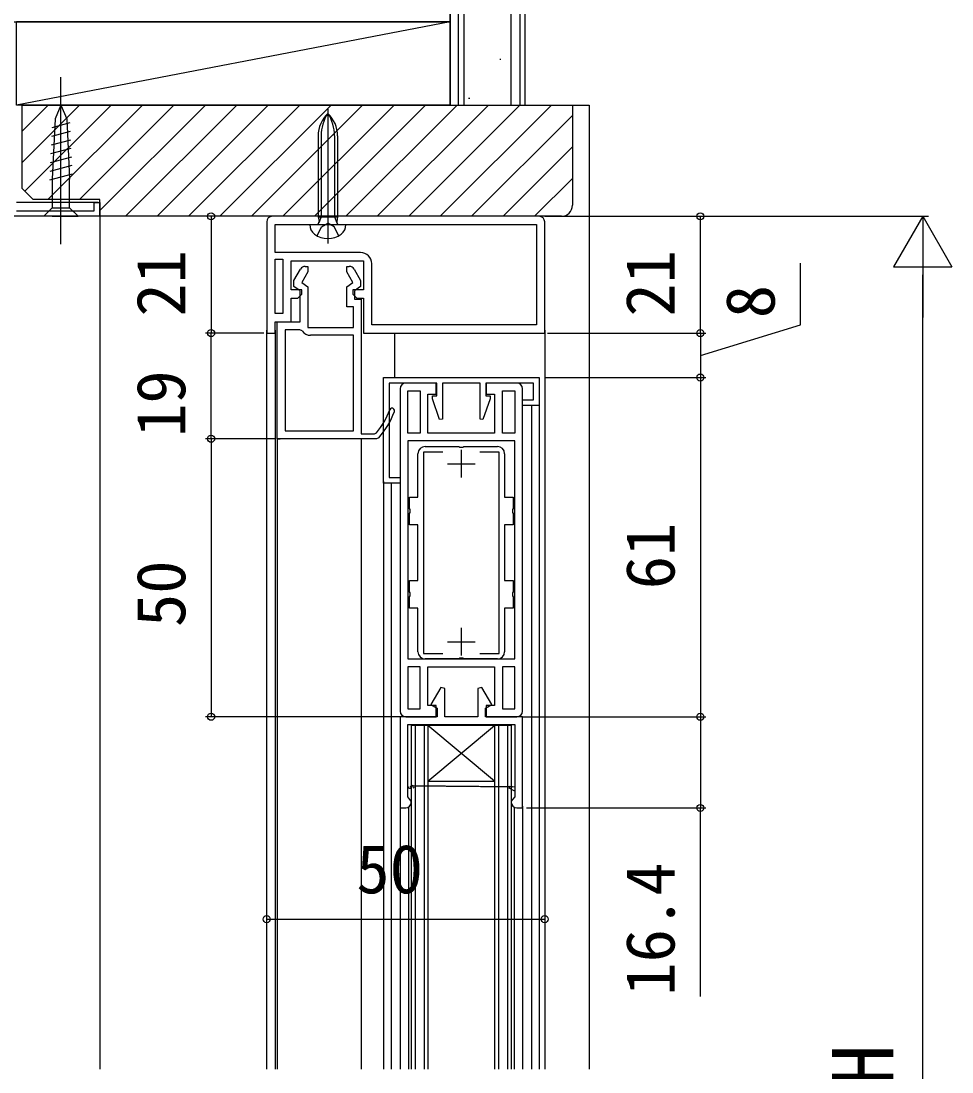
# Model space of a CAD drawing. Units: millimetres, scale not verified. Extents: x -525 to 525, y -782 to 777.
# Drawn here: x -387.2 to -219.8, y -345.5 to -156.5 of the extents above; entities that cross this region are included whole.
import ezdxf
from ezdxf.enums import TextEntityAlignment as Align

# ---------------------------------------------------------------- set-up
doc = ezdxf.new("R2010")
doc.units = ezdxf.units.MM
doc.header["$LTSCALE"] = 4
for name, color, linetype in [('0-2_YKK_11', 7, 'Continuous'), ('0-3_YKK_12', 2, 'Continuous'), ('0-4_YKK_13', 4, 'Continuous'), ('0-6_YKK_D', 6, 'Continuous'), ('0-8_YSS_K', 3, 'Continuous'), ('0-9_YSS_KE', 3, 'Continuous')]:
    doc.layers.add(name, color=color, linetype=linetype)
doc.styles.add('ＭＳ ゴシック', font='')
doc.styles.get('ＭＳ ゴシック').set_extended_font_data('MS Gothic')

msp = doc.modelspace()

# ---------------------------------------------------------------- linework, layer by layer
at = {"layer": '0-2_YKK_11'}
for p, q in [((-294, -191.64), (-342, -191.64)), ((-319, -222.64), (-319, -280.64)), ((-297, -280.64), (-297, -222.64)), ((-308, -233.64), (-308, -238.64)), ((-310.5, -236.14), (-305.5, -236.14)), ((-308, -265.64), (-308, -270.64)), ((-310.5, -268.14), (-305.5, -268.14)), ((-317.214, -294.24), (-316.875, -294.044)), ((-316.625, -294.477), (-316.625, -294.477))]:
    msp.add_line(p, q, dxfattribs=at)
for points in [[(-388, -190.64), (-374, -190.64), (-374, -189.14), (-373, -189.14), (-373, -191.64), (-391, -191.64)], [(-343, -192.64), (-343, -212.64), (-341.5, -212.64), (-341.5, -210.64), (-338.6, -210.64), (-338.6, -206.34), (-337.4, -206.34), (-336.7, -205.64), (-336.7, -204.84), (-338.6, -204.84), (-338.6, -199.64), (-325.6, -199.64), (-325.6, -204.84), (-327.5, -204.84), (-327.5, -205.64), (-326.8, -206.34), (-325.6, -206.34), (-325.6, -212.64), (-293, -212.64), (-293, -192.64)], [(-341.5, -193.14), (-294.5, -193.14), (-294.5, -211.14), (-324.1, -211.14), (-324.1, -206.34), (-324.1, -200.14)], [(-326.1, -198.14), (-341.5, -198.14), (-341.5, -193.14)], [(-322.848, -231.471), (-323.223, -231.64), (-341.1, -231.64), (-341.1, -210.64), (-337, -210.64), (-337, -205.04), (-338.1, -204.27), (-338.1, -203.177), (-336.924, -201.14)], [(-336.058, -200.64), (-335.6, -200.64), (-335.6, -201.647), (-336.695, -203.544), (-335.6, -204.311), (-335.6, -211.64), (-327.4, -211.64), (-327.4, -207.94), (-328.6, -207.94), (-328.6, -204.311), (-327.505, -203.544), (-328.6, -201.647), (-328.6, -200.64), (-328.142, -200.64)], [(-327.276, -201.14), (-326.1, -203.177), (-326.1, -204.27), (-327.2, -205.04), (-327.2, -206.54), (-326, -206.54)], [(-326, -206.54), (-326, -230.74), (-323.638, -230.74), (-323.253, -230.56)], [(-339.7, -212.04), (-339.7, -230.24), (-327.4, -230.24), (-327.4, -213.04), (-335.1, -213.04)], [(-336.643, -212.248), (-337.049, -212.04), (-339.7, -212.04)], [(-298, -221.64), (-303.5, -221.64), (-303.5, -223.64), (-302, -223.64), (-302, -230.64), (-314, -230.64), (-314, -223.64), (-312.5, -223.64), (-312.5, -221.64), (-318, -221.64)], [(-315.8, -269.94), (-315.8, -262.14), (-317.3, -262.14), (-317.3, -260.098), (-317.18, -259.915), (-317.18, -259.365), (-317.3, -259.182), (-317.3, -257.14), (-315.8, -257.14), (-315.8, -247.14), (-317.3, -247.14), (-317.3, -245.098), (-317.18, -244.915), (-317.18, -244.365), (-317.3, -244.182), (-317.3, -242.14), (-315.8, -242.14), (-315.8, -234.34)], [(-311.336, -234.04), (-314.8, -234.04), (-314.8, -270.24), (-311.336, -270.24)], [(-314.5, -233.04), (-308.458, -233.04), (-308.275, -233.16), (-307.725, -233.16), (-307.542, -233.04), (-301.5, -233.04)], [(-304.664, -270.24), (-301.2, -270.24), (-301.2, -234.04), (-304.664, -234.04)], [(-300.2, -234.34), (-300.2, -242.14), (-298.7, -242.14), (-298.7, -244.182), (-298.82, -244.365), (-298.82, -244.915), (-298.7, -245.098), (-298.7, -247.14), (-300.2, -247.14)], [(-300.2, -247.14), (-300.2, -257.14), (-298.7, -257.14), (-298.7, -259.182), (-298.82, -259.365), (-298.82, -259.915), (-298.7, -260.098), (-298.7, -262.14), (-300.2, -262.14), (-300.2, -269.94)], [(-301.5, -271.24), (-307.542, -271.24), (-307.725, -271.12), (-308.275, -271.12), (-308.458, -271.24), (-314.5, -271.24)], [(-318, -281.64), (-312.5, -281.64), (-312.5, -279.64), (-314, -279.64), (-314, -272.64), (-302, -272.64), (-302, -279.64), (-303.5, -279.64), (-303.5, -281.64), (-298, -281.64)], [(-298, -298.04), (-297, -298.04), (-297, -281.64), (-303.65, -281.64), (-303.65, -280.087), (-302.529, -279.44), (-304.309, -276.358), (-305.05, -276.556), (-305.05, -281.64), (-310.95, -281.64), (-310.95, -276.556), (-311.691, -276.358), (-313.471, -279.44), (-312.35, -280.087), (-312.35, -281.64), (-319, -281.64), (-319, -298.04), (-318, -298.04)], [(-317.6, -283.04), (-298.4, -283.04), (-298.4, -294.24), (-298.4, -295.04), (-298.4, -296.065), (-298.775, -296.55), (-299, -296.84), (-299, -297.04)], [(-317, -297.04), (-317, -296.84), (-317.225, -296.55), (-317.6, -296.065), (-317.6, -295.04), (-317.6, -294.24), (-317.6, -283.04)], [(-316.875, -294.044), (-317.214, -294.24), (-317.214, -294.24)], [(-298.786, -294.24), (-316.875, -294.044), (-298.4, -294.24)], [(-298.4, -295.04), (-299.375, -294.477), (-299.125, -294.044), (-298.786, -294.24), (-298.786, -294.24)]]:
    msp.add_lwpolyline(points, dxfattribs=at)
for points in [[(-341.5, -209.14), (-341.5, -199.34), (-340.1, -199.34), (-340.1, -209.14)], [(-322, -220.64), (-294, -220.64), (-294, -225.64), (-297, -225.64), (-297, -224.64), (-295, -224.64), (-295, -221.64), (-303.6, -221.64), (-303.6, -223.94), (-302.8, -223.94), (-302.8, -224.44), (-304.1, -228.178), (-304.6, -228.094), (-304.6, -221.64), (-311.4, -221.64), (-311.4, -228.094), (-311.9, -228.178), (-313.2, -224.44), (-313.2, -223.94), (-312.4, -223.94), (-312.4, -221.64), (-321, -221.64), (-321, -238.64), (-319, -238.64), (-319, -239.64), (-322, -239.64)], [(-315.4, -223.04), (-315.4, -230.64), (-317.6, -230.64), (-317.6, -223.04)], [(-298.4, -223.04), (-298.4, -230.64), (-300.6, -230.64), (-300.6, -223.04)], [(-298.4, -271.24), (-298.4, -232.04), (-317.6, -232.04), (-317.6, -271.24)], [(-315.4, -280.24), (-315.4, -272.64), (-317.6, -272.64), (-317.6, -280.24)], [(-298.4, -280.24), (-298.4, -272.64), (-300.6, -272.64), (-300.6, -280.24)]]:
    msp.add_lwpolyline(points, close=True, dxfattribs=at)
for centre, radius, start, end in [((-342, -192.64), 1, 90.00001, 179.99999), ((-294, -192.64), 1, 0.00001, 89.99999), ((-326.1, -200.14), 2, 0.00001, 89.99999), ((-336.058, -201.64), 1, 90, 150.00002), ((-328.142, -201.64), 1, 29.99998, 90), ((-335.1, -211.14), 1.9, 215.68531, 269.99999), ((-318, -222.64), 1, 90.00001, 179.99999), ((-298, -222.64), 1, 0.00001, 89.99999), ((-334.099, -221.55), 14.1, 320.28516, 339.73341), ((-334.099, -221.55), 15, 318.5951, 339.7334), ((-320.45, -226.59), 0.45, 339.73339, 159.73341), ((-314.5, -234.34), 1.3, 90.00001, 179.99999), ((-301.5, -234.34), 1.3, 0.00001, 89.99999), ((-314.5, -269.94), 1.3, 180.00001, 269.99999), ((-301.5, -269.94), 1.3, 270.00001, 359.99999), ((-318, -280.64), 1, 180.00001, 269.99999), ((-298, -280.64), 1, 270.00001, 359.99999), ((-317.237, -294.142), 0.376, 195.12324, 15.12326), ((-316.75, -294.261), 0.25, 299.99992, 119.99994), ((-318, -297.04), 1, 270.00001, 359.99999), ((-298, -297.04), 1, 180.00001, 269.99999)]:
    msp.add_arc(centre, radius, start, end, dxfattribs=at)
at = {"layer": '0-3_YKK_12'}
for p, q in [((-373.3, -189.14), (-388, -189.14)), ((-373, -189.14), (-373, -345.047)), ((-343, -345.047), (-343, -212.14)), ((-341.5, -212.14), (-341.5, -345.047)), ((-319.999, -212.64), (-319.999, -220.64)), ((-293, -212.14), (-293, -345.047)), ((-295.4, -225.64), (-295.4, -345.047)), ((-294, -225.34), (-294, -345.047)), ((-341.1, -231.64), (-341.1, -345.047)), ((-341.1, -231.64), (-340.6, -231.64)), ((-326, -231.64), (-326, -345.047)), ((-322, -239.34), (-322, -345.047)), ((-320.601, -239.64), (-320.601, -345.047)), ((-317, -283.24), (-317, -345.047)), ((-299, -283.24), (-317, -283.24)), ((-316.3, -283.24), (-316.3, -345.047)), ((-314.7, -283.24), (-314.7, -345.047)), ((-314, -283.24), (-314, -345.047)), ((-314, -293.24), (-302, -283.24)), ((-302, -283.24), (-302, -345.047)), ((-301.3, -283.24), (-301.3, -345.047)), ((-299.7, -283.24), (-299.7, -345.047)), ((-299, -283.24), (-299, -345.047)), ((-318.999, -297.762), (-318.999, -345.047)), ((-317.499, -297.906), (-317.5, -345.047)), ((-298.5, -297.906), (-298.5, -345.047)), ((-297, -297.74), (-297, -345.047))]:
    msp.add_line(p, q, dxfattribs=at)
msp.add_lwpolyline([(-314, -293.24), (-302, -293.24), (-314, -283.24)], dxfattribs=at)
at = {"layer": '0-4_YKK_13'}
for p, q in [((-380, -196.64), (-380, -166.64)), ((-332, -172.362), (-332, -196.515)), ((-378.416, -174.848), (-381.625, -175.708)), ((-378.343, -176.381), (-381.7, -177.281)), ((-333.746, -177.165), (-333.746, -191.74)), ((-333.218, -177.165), (-333.218, -191.74)), ((-330.782, -177.165), (-330.782, -191.74)), ((-330.254, -177.165), (-330.254, -191.74)), ((-378.197, -179.448), (-381.85, -180.427)), ((-378.27, -177.915), (-381.775, -178.854)), ((-378.124, -180.981), (-381.925, -182)), ((-378.051, -182.514), (-382, -183.573)), ((-377.977, -184.048), (-382.075, -185.146)), ((-381.55, -184.973), (-381.55, -190.09)), ((-378.45, -190.09), (-378.45, -184.973)), ((-381.55, -190.09), (-378.45, -190.09)), ((-381.55, -191.64), (-378.45, -191.64)), ((-333.746, -191.74), (-330.254, -191.74)), ((-333.746, -191.74), (-333.589, -192.544)), ((-333.218, -191.74), (-333.61, -192.812)), ((-330.782, -191.74), (-330.39, -192.812)), ((-330.254, -191.74), (-330.411, -192.544)), ((-335.25, -193.14), (-334.08, -193.14))]:
    msp.add_line(p, q, dxfattribs=at)
for points in [[(-380, -171.64), (-381.033, -174.135), (-381.55, -184.973)], [(-380, -171.64), (-378.967, -174.135), (-378.45, -184.973)], [(-381.55, -191.64), (-383.1, -191.64), (-381.55, -190.09)], [(-378.45, -191.64), (-376.9, -191.64), (-378.45, -190.09)], [(-334.08, -193.14), (-329.92, -193.14), (-328.75, -193.14)], [(-333.95, -195.133), (-333.145, -193.504), (-332, -192.895)], [(-330.05, -195.133), (-330.855, -193.504), (-332, -192.895)]]:
    msp.add_lwpolyline(points, dxfattribs=at)
for centre, radius, start, end in [((-328.232, -177.165), 5.513, 133.10467, 180), ((-325.954, -177.165), 7.263, 146.3423, 180), ((-335.768, -177.165), 5.513, 0, 46.89533), ((-338.046, -177.165), 7.263, 0, 33.6577), ((-334.08, -192.64), 0.5, 270, 11.05172), ((-329.92, -192.64), 0.5, 168.94828, 270), ((-333.15, -193.152), 2.1, 179.66349, 232.75111), ((-330.85, -193.152), 2.1, 307.24778, 0.33964), ((-332, -191.64), 4, 232.75222, 307.24778)]:
    msp.add_arc(centre, radius, start, end, dxfattribs=at)
at = {"layer": '0-6_YKK_D'}
for p, q in [((-353, -191.64), (-353, -212.64)), ((-293, -191.64), (-264.001, -191.64)), ((-291.5, -191.64), (-224.001, -191.64)), ((-265.001, -212.64), (-265.001, -191.64)), ((-225.001, -191.64), (-230.251, -200.733)), ((-225.001, -191.64), (-219.751, -200.733)), ((-225.001, -191.64), (-225.001, -209.826)), ((-230.251, -200.733), (-219.751, -200.733)), ((-225.001, -491.14), (-225.001, -202.14)), ((-343.5, -212.64), (-354, -212.64)), ((-343.5, -212.64), (-354, -212.64)), ((-353, -231.64), (-353, -212.64)), ((-292.5, -212.64), (-264.001, -212.64)), ((-292.5, -212.64), (-264.001, -212.64)), ((-265.001, -212.64), (-265.001, -220.64)), ((-292.8, -220.64), (-264.001, -220.64)), ((-292.8, -220.64), (-264.001, -220.64)), ((-265.001, -220.64), (-265.001, -281.64)), ((-341.6, -231.64), (-354, -231.64)), ((-341.6, -231.64), (-354, -231.64)), ((-353, -231.64), (-353, -281.64)), ((-319, -281.64), (-354, -281.64)), ((-297, -281.64), (-264.001, -281.64)), ((-297, -281.64), (-264.001, -281.64)), ((-265.001, -281.64), (-265.001, -298.04)), ((-296.3, -298.04), (-264.001, -298.04)), ((-265.001, -331.952), (-265.001, -298.04)), ((-343, -318.04), (-293, -318.04))]:
    msp.add_line(p, q, dxfattribs=at)
msp.add_lwpolyline([(-265.001, -216.64), (-247.001, -211.141), (-247.001, -200.05)], dxfattribs=at)
for centre in [(-353, -191.64), (-265.001, -191.64), (-353, -212.64), (-353, -212.64), (-265.001, -212.64), (-265.001, -212.64), (-265.001, -220.64), (-265.001, -220.64), (-353, -231.64), (-353, -231.64), (-353, -281.64), (-265.001, -281.64), (-265.001, -281.64), (-265.001, -298.04), (-343, -318.04), (-293, -318.04)]:
    msp.add_circle(centre, 0.637, dxfattribs=at)
at = {"layer": '0-8_YSS_K'}
for p, q in [((-308.5, -171.64), (-308.5, -36.64)), ((-299, -171.64), (-299, -36.64)), ((-296.5, -171.64), (-296.5, -36.64)), ((-310, -156.64), (-388, -156.64)), ((-301.091, -163.385), (-300.891, -163.385)), ((-387, -181.988), (-376.652, -171.64)), ((-387, -176.331), (-382.309, -171.64)), ((-386.497, -187.142), (-370.995, -171.64)), ((-382.338, -188.64), (-365.338, -171.64)), ((-376.681, -188.64), (-359.681, -171.64)), ((-373, -190.616), (-354.024, -171.64)), ((-368.367, -191.64), (-348.367, -171.64)), ((-362.711, -191.64), (-342.711, -171.64)), ((-357.054, -191.64), (-337.054, -171.64)), ((-351.397, -191.64), (-331.397, -171.64)), ((-345.74, -191.64), (-325.74, -171.64)), ((-340.083, -191.64), (-320.083, -171.64)), ((-334.426, -191.64), (-314.426, -171.64)), ((-328.769, -191.64), (-308.769, -171.64)), ((-323.113, -191.64), (-303.113, -171.64)), ((-317.456, -191.64), (-297.456, -171.64)), ((-311.799, -191.64), (-291.799, -171.64)), ((-306.686, -170.378), (-306.486, -170.378)), ((-288, -171.64), (-285.001, -171.64)), ((-285.001, -171.64), (-285.001, -345.047)), ((-306.142, -191.64), (-288, -173.498)), ((-300.485, -191.64), (-288, -179.155)), ((-294.828, -191.64), (-288, -184.812))]:
    msp.add_line(p, q, dxfattribs=at)
for points in [[(-310, -171.64), (-388, -171.64), (-388, -156.64)], [(-310, -171.64), (-310, -156.64), (-388, -171.64)]]:
    msp.add_lwpolyline(points, dxfattribs=at)
at = {"layer": '0-9_YSS_KE'}
for p, q in [((-310, -36.64), (-310, -171.64)), ((-307.5, -171.64), (-307.5, -36.64)), ((-297.5, -36.64), (-297.5, -171.64)), ((-310, -171.64), (-297.5, -171.64))]:
    msp.add_line(p, q, dxfattribs=at)
msp.add_lwpolyline([(-310, -156.64), (-310, -111.64), (-415, -111.64), (-415, -156.64)], close=True, dxfattribs=at)
for points in [[(-387, -171.64), (-288, -171.64), (-288, -189.64)], [(-290, -191.64), (-373, -191.64), (-373, -188.64), (-385, -188.64), (-387, -186.64), (-387, -171.64)]]:
    msp.add_lwpolyline(points, dxfattribs=at)
msp.add_arc((-290, -189.64), 2, 270.00002, 0, dxfattribs=at)

# ---------------------------------------------------------------- texts
at = {"layer": '0-6_YKK_D', "style": 'ＭＳ ゴシック'}
for s, height, p in [('21', 8.798, (-355, -209.674)), ('21', 8.798, (-267.001, -209.674)), ('8', 8.798, (-249.001, -209.959)), ('19', 8.798, (-355, -231.31)), ('61', 8.798, (-267.001, -258.708)), ('50', 8.798, (-355, -265.504)), ('16.4', 8.798, (-267.001, -331.793)), ('KH＝H', 11, (-227.001, -378.046))]:
    msp.add_text(s, height=height, rotation=90, dxfattribs=at).set_placement(p, align=Align.BOTTOM_LEFT)
msp.add_text('50', height=8.798, dxfattribs=at).set_placement((-326.864, -316.04), align=Align.BOTTOM_LEFT)

doc.saveas('drawing.dxf')
